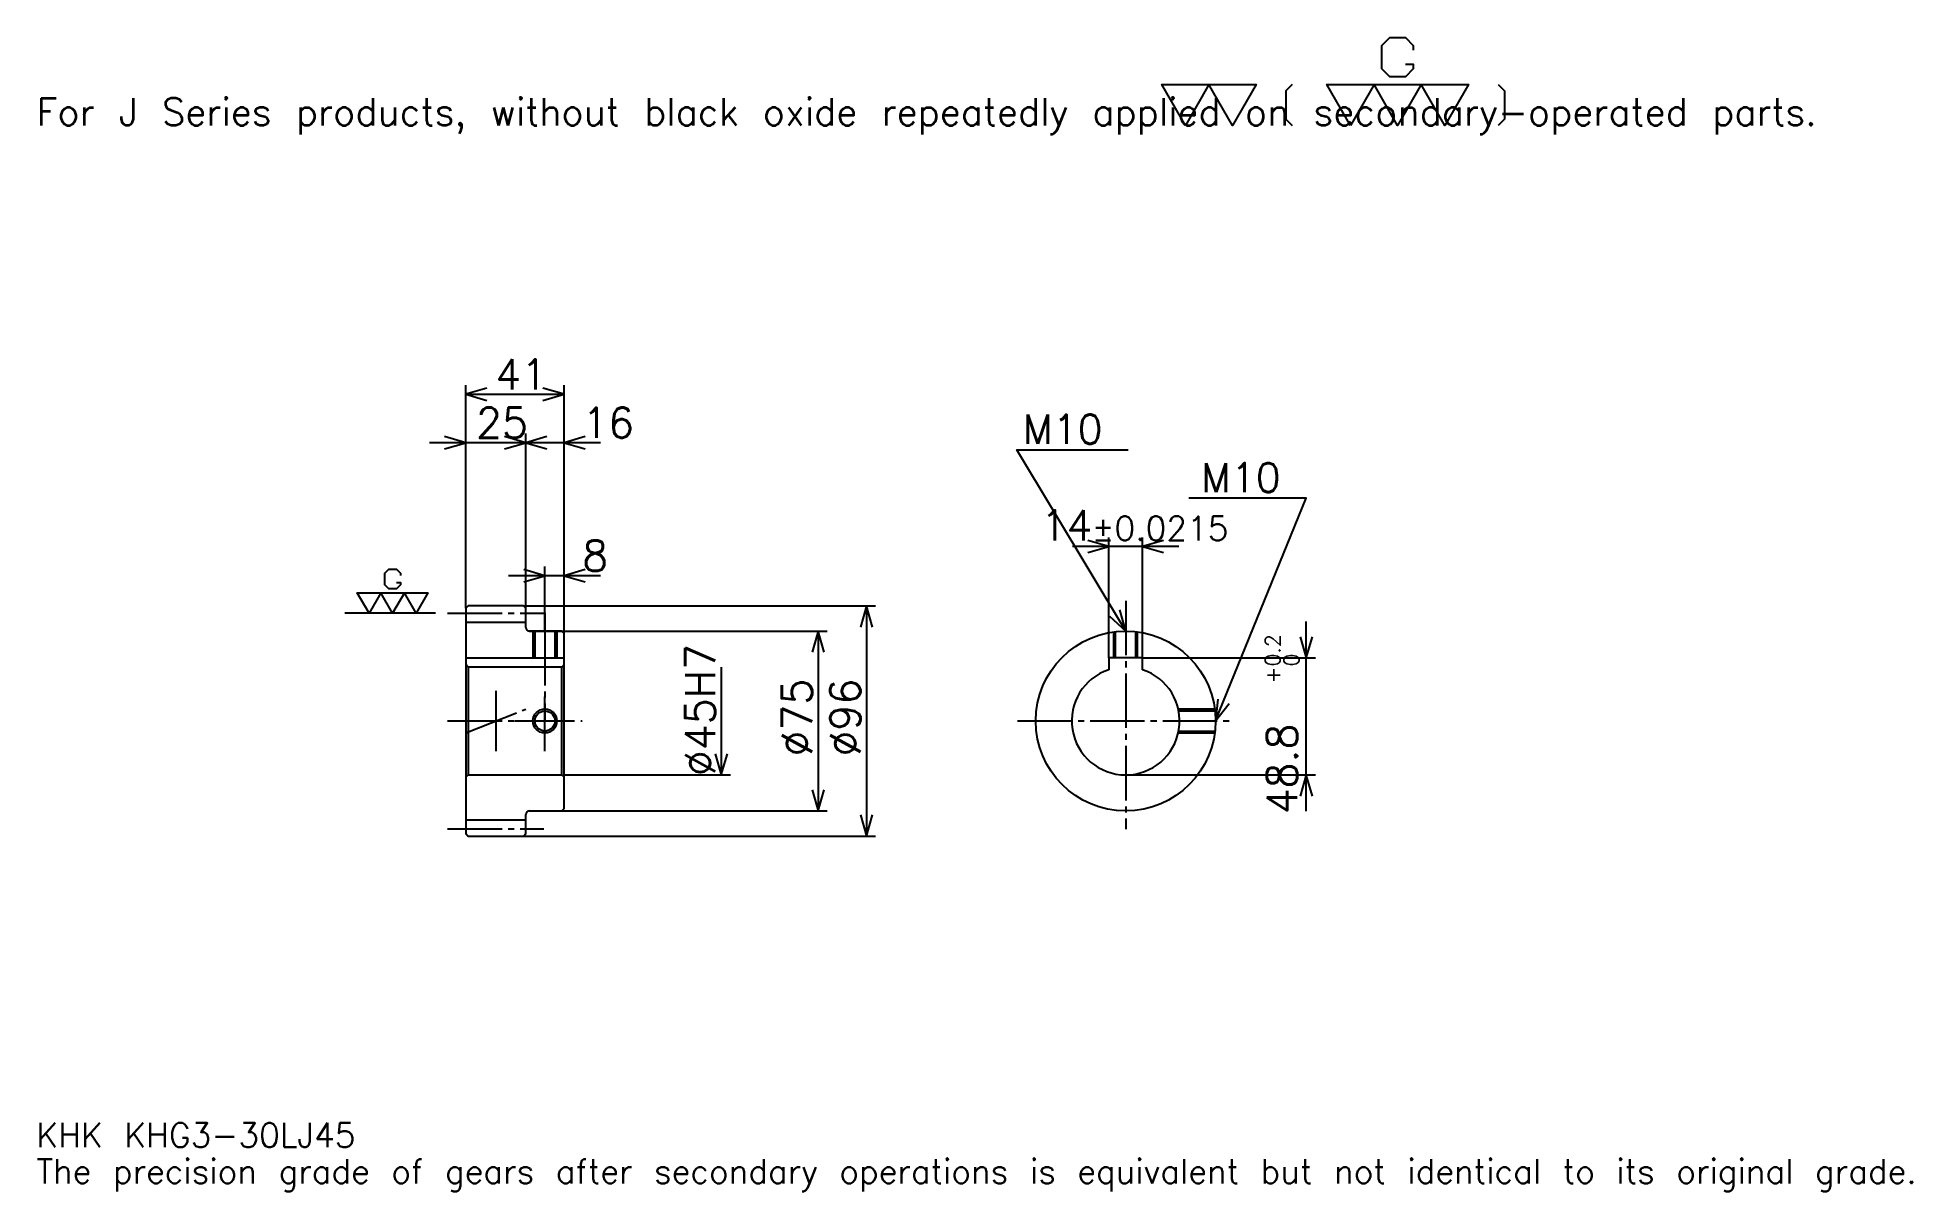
# Model space of a CAD drawing. Extents: x 26 to 808, y 9 to 491.
import ezdxf

# ---------------------------------------------------------------- set-up
doc = ezdxf.new("R2010")
doc.units = 0
doc.linetypes.add('DASHDOT', pattern=[30.260869, 22.695652, -2.521739, 2.521739, -2.521739])
doc.layers.get('0').update_dxf_attribs({"linetype": 'CONTINUOUS'})
doc.layers.add('DASHDOT', color=6, linetype='DASHDOT')
doc.styles.add('KANJI', font='TXT', dxfattribs={"bigfont": 'BIGFONT'})

msp = doc.modelspace()

# ---------------------------------------------------------------- linework, layer by layer
at = {"color": 5}
for p, q in [((204.260864, 253.521744), (204.260864, 345.565216)), ((245.260864, 253.521744), (245.260864, 345.565216)), ((204.260864, 341.782593), (245.260864, 341.782593)), ((244.391296, 321.608704), (189.130432, 321.608704)), ((260.391296, 321.608704), (214.130432, 321.608704)), ((229.260864, 253.521744), (229.260864, 325.391296)), ((472.456512, 231.821747), (472.456512, 282.108704)), ((486.456512, 231.821747), (486.456512, 282.108704)), ((501.586945, 278.326111), (457.32608, 278.326111)), ((260.391296, 266.130432), (222.130432, 266.130432)), ((237.260864, 253.521744), (237.260864, 269.913055)), ((204.260864, 252.521744), (204.260864, 253.521744)), ((228.260864, 253.521744), (245.260864, 253.521744)), ((229.260864, 252.521744), (229.260864, 253.521744)), ((237.260864, 243.021744), (237.260864, 253.521744)), ((237.260864, 243.021744), (237.260864, 253.521744)), ((245.260864, 253.521744), (375.130432, 253.521744)), ((245.260864, 242.021744), (245.260864, 253.521744)), ((371.347839, 253.521744), (371.347839, 157.521744)), ((230.760864, 243.021744), (245.260864, 243.021744)), ((245.260864, 243.021744), (354.956512, 243.021744)), ((351.173889, 243.021744), (351.173889, 168.021744)), ((554.782593, 167.891312), (554.782593, 246.952179)), ((310.82608, 228.021744), (310.82608, 183.021744)), ((486.456512, 231.821747), (558.565186, 231.821747)), ((245.260864, 183.021744), (314.608704, 183.021744)), ((479.456512, 183.021744), (558.565186, 183.021744)), ((230.760864, 168.021744), (245.260864, 168.021744)), ((245.260864, 168.021744), (354.956512, 168.021744)), ((228.260864, 157.521744), (245.260864, 157.521744)), ((245.260864, 157.521744), (375.130432, 157.521744))]:
    msp.add_line(p, q, dxfattribs=at)
at = {"color": 7}
for p, q in [((191.652161, 250.521744), (153.82608, 250.521744)), ((216.760864, 218.130432), (216.760864, 192.913055))]:
    msp.add_line(p, q, dxfattribs=at)
at = {"color": 4}
for p, q in [((204.260864, 246.771744), (229.260864, 246.771744)), ((204.260864, 231.821747), (245.260864, 231.821747)), ((205.260864, 228.021744), (205.260864, 183.021744)), ((244.260864, 228.021744), (245.260864, 229.021744)), ((244.260864, 183.021744), (245.260864, 182.021744)), ((204.260864, 164.271744), (229.260864, 164.271744))]:
    msp.add_line(p, q, dxfattribs=at)
at = {"color": 7}
for points in [[(596.13916, 479.48349), (599.417419, 479.48349), (599.417419, 477.516541), (596.13916, 474.238281), (589.582642, 474.238281), (586.304382, 477.516541), (586.304382, 487.351318), (589.582642, 490.629578), (596.13916, 490.629578), (599.417419, 487.351318), (599.417419, 485.384369)], [(504.347839, 453.913055), (494.513062, 470.960022), (533.852173, 470.960022), (524.017395, 453.913055), (514.182617, 470.960022), (504.347839, 453.913055)], [(548.93219, 470.960022), (546.30957, 468.337402), (546.30957, 456.535675), (548.93219, 453.913055)], [(573.191345, 453.913055), (563.356567, 470.960022), (622.365234, 470.960022), (612.530457, 453.913055), (602.695679, 470.960022), (592.860901, 453.913055), (583.026123, 470.960022), (573.191345, 453.913055)], [(634.822632, 470.960022), (637.445251, 468.337402), (637.445251, 456.535675), (634.822632, 453.913055)], [(175.386948, 263.306946), (177.026077, 263.306946), (177.026077, 262.323486), (175.386948, 260.684357), (172.108688, 260.684357), (170.469559, 262.323486), (170.469559, 267.240875), (172.108688, 268.880005), (175.386948, 268.880005), (177.026077, 267.240875), (177.026077, 266.257385)], [(163.91304, 250.521744), (158.995636, 259.045227), (188.5, 259.045227), (183.582596, 250.521744), (178.665207, 259.045227), (173.747818, 250.521744), (168.830429, 259.045227), (163.91304, 250.521744)]]:
    msp.add_lwpolyline(points, dxfattribs=at)
at = {"color": 5}
for points in [[(213.086945, 344.304352), (204.260864, 341.782593), (213.086945, 339.260864)], [(236.434784, 339.260864), (245.260864, 341.782593), (236.434784, 344.304352)], [(195.434784, 319.086975), (204.260864, 321.608704), (195.434784, 324.130432)], [(220.434784, 319.086975), (229.260864, 321.608704), (220.434784, 324.130432)], [(238.086945, 324.130432), (229.260864, 321.608704), (238.086945, 319.086975)], [(254.086945, 324.130432), (245.260864, 321.608704), (254.086945, 319.086975)], [(479.456512, 243.021744), (434.065216, 318.67392), (480.46521, 318.67392)], [(516.956543, 205.521744), (554.782593, 298.5), (505.86084, 298.5)], [(463.630432, 275.804352), (472.456512, 278.326111), (463.630432, 280.847839)], [(495.282593, 280.847839), (486.456512, 278.326111), (495.282593, 275.804352)], [(228.434784, 263.608704), (237.260864, 266.130432), (228.434784, 268.652191)], [(254.086945, 268.652191), (245.260864, 266.130432), (254.086945, 263.608704)], [(373.869568, 244.695648), (371.347839, 253.521744), (368.82608, 244.695648)], [(472.753143, 249.292633), (479.456512, 243.021744), (477.077911, 251.887482)], [(353.695648, 234.195648), (351.173889, 243.021744), (348.652161, 234.195648)], [(552.260864, 240.647827), (554.782593, 231.821747), (557.304321, 240.647827)], [(517.946655, 214.647461), (516.956543, 205.521744), (522.618347, 212.746887)], [(308.304352, 191.847824), (310.82608, 183.021744), (313.347809, 191.847824)], [(557.304321, 174.195648), (554.782593, 183.021744), (552.260864, 174.195648)], [(348.652161, 176.847839), (351.173889, 168.021744), (353.695648, 176.847839)], [(368.82608, 166.347839), (371.347839, 157.521744), (373.869568, 166.347839)]]:
    msp.add_lwpolyline(points, dxfattribs=at)
at = {"color": 4}
for points in [[(229.260864, 244.521744), (229.260864, 252.521744), (228.260864, 253.521744), (205.260864, 253.521744), (204.260864, 252.521744), (204.260864, 182.021744)], [(230.760864, 168.021744), (244.260864, 168.021744), (245.260864, 169.021744), (245.260864, 242.021744), (244.260864, 243.021744), (230.760864, 243.021744)], [(232.260864, 243.021744), (232.260864, 231.821747)], [(233.070862, 243.021744), (233.070862, 231.821747)], [(241.450867, 243.021744), (241.450867, 231.821747)], [(242.260864, 243.021744), (242.260864, 231.821747)], [(474.456512, 231.821747), (474.456512, 242.68692)], [(475.26651, 231.821747), (475.26651, 242.786926)], [(483.646515, 231.821747), (483.646515, 242.786926)], [(484.456512, 231.821747), (484.456512, 242.68692)], [(204.260864, 182.021744), (205.260864, 183.021744), (244.260864, 183.021744), (244.260864, 228.021744), (205.260864, 228.021744), (204.260864, 229.021744)], [(486.456512, 226.905151), (486.456512, 231.821747), (472.456512, 231.821747), (472.456512, 226.905151)], [(501.393921, 210.521744), (516.621704, 210.521744)], [(501.562927, 209.711746), (516.72168, 209.711746)], [(501.393921, 200.521744), (516.621704, 200.521744)], [(501.562927, 201.331741), (516.72168, 201.331741)], [(204.260864, 182.021744), (204.260864, 158.521744), (205.260864, 157.521744), (228.260864, 157.521744), (229.260864, 158.521744), (229.260864, 166.521744)]]:
    msp.add_lwpolyline(points, dxfattribs=at)
for centre, radius in [((479.456512, 205.521744), 37.5), ((237.260864, 205.521744), 4.19)]:
    msp.add_circle(centre, radius, dxfattribs=at)
at = {"color": 7}
msp.add_circle((237.260864, 205.521744), 5, dxfattribs=at)
at = {"color": 4}
for centre, radius, start, end in [((230.760864, 244.521744), 1.5, 180, 270), ((479.456512, 205.521744), 22.5, 108.12620381, 71.87379619), ((230.760864, 166.521744), 1.5, 90, 180)]:
    msp.add_arc(centre, radius, start, end, dxfattribs=at)
at = {"layer": 'DASHDOT', "color": 7}
for p, q in [((196.695648, 250.521744), (236.82608, 250.521744)), ((479.456512, 255.630432), (479.456512, 160.456528)), ((237.260864, 243.021744), (237.260864, 205.521744)), ((196.695648, 205.521744), (252.82608, 205.521744)), ((204.260864, 200.59787), (229.260864, 210.445618)), ((434.391296, 205.521744), (524.521729, 205.521744)), ((196.695648, 160.521744), (236.82608, 160.521744))]:
    msp.add_line(p, q, dxfattribs=at)
for points in [[(237.260864, 250.58696), (237.260864, 224.256531)], [(237.260864, 192.956528), (237.260864, 218.08696)], [(224.695648, 205.521744), (249.82608, 205.521744)]]:
    msp.add_lwpolyline(points, dxfattribs=at)

# ---------------------------------------------------------------- texts
at = {"color": 7, "style": 'KANJI'}
for s, height, p in [('For J Series products, without black oxide repeatedly applied on secondary-operated parts.', 11.347826, (25.217392, 453.913055)), ('41', 12.608696, (216.565216, 343.799988)), ('25', 12.608696, (208.565216, 323.626099)), ('16', 12.608696, (252.82608, 323.626099)), ('M10', 12.104348, (436.586945, 321.195648)), ('M10', 12.104348, (510.904327, 301.021729)), ('14', 12.608696, (443.973145, 280.847839)), ('%%p0.0215', 10.086957, (465.280304, 280.847839)), ('8', 12.608696, (252.82608, 268.147827)), ('KHK KHG3-30LJ45', 10.086957, (25.217392, 27.73913)), ('The precision grade of gears after secondary operations is equivalent but not identical to its original grade.', 10.086957, (25.217392, 12.608696))]:
    msp.add_text(s, height=height, dxfattribs=at).set_placement(p)
for s, height, p in [('%%c45H7', 12.608696, (308.304352, 182.51088)), ('0.2', 6.304348, (543.939087, 228.226135)), ('+', 6.304348, (543.939087, 221.165253)), ('0', 6.304348, (551.75647, 228.226135)), ('%%c75', 12.608696, (348.652161, 190.706528)), ('%%c96', 12.608696, (368.82608, 190.706528)), ('48.8', 12.608696, (551, 166.589828))]:
    msp.add_text(s, height=height, rotation=90, dxfattribs=at).set_placement(p)

doc.saveas('drawing.dxf')
